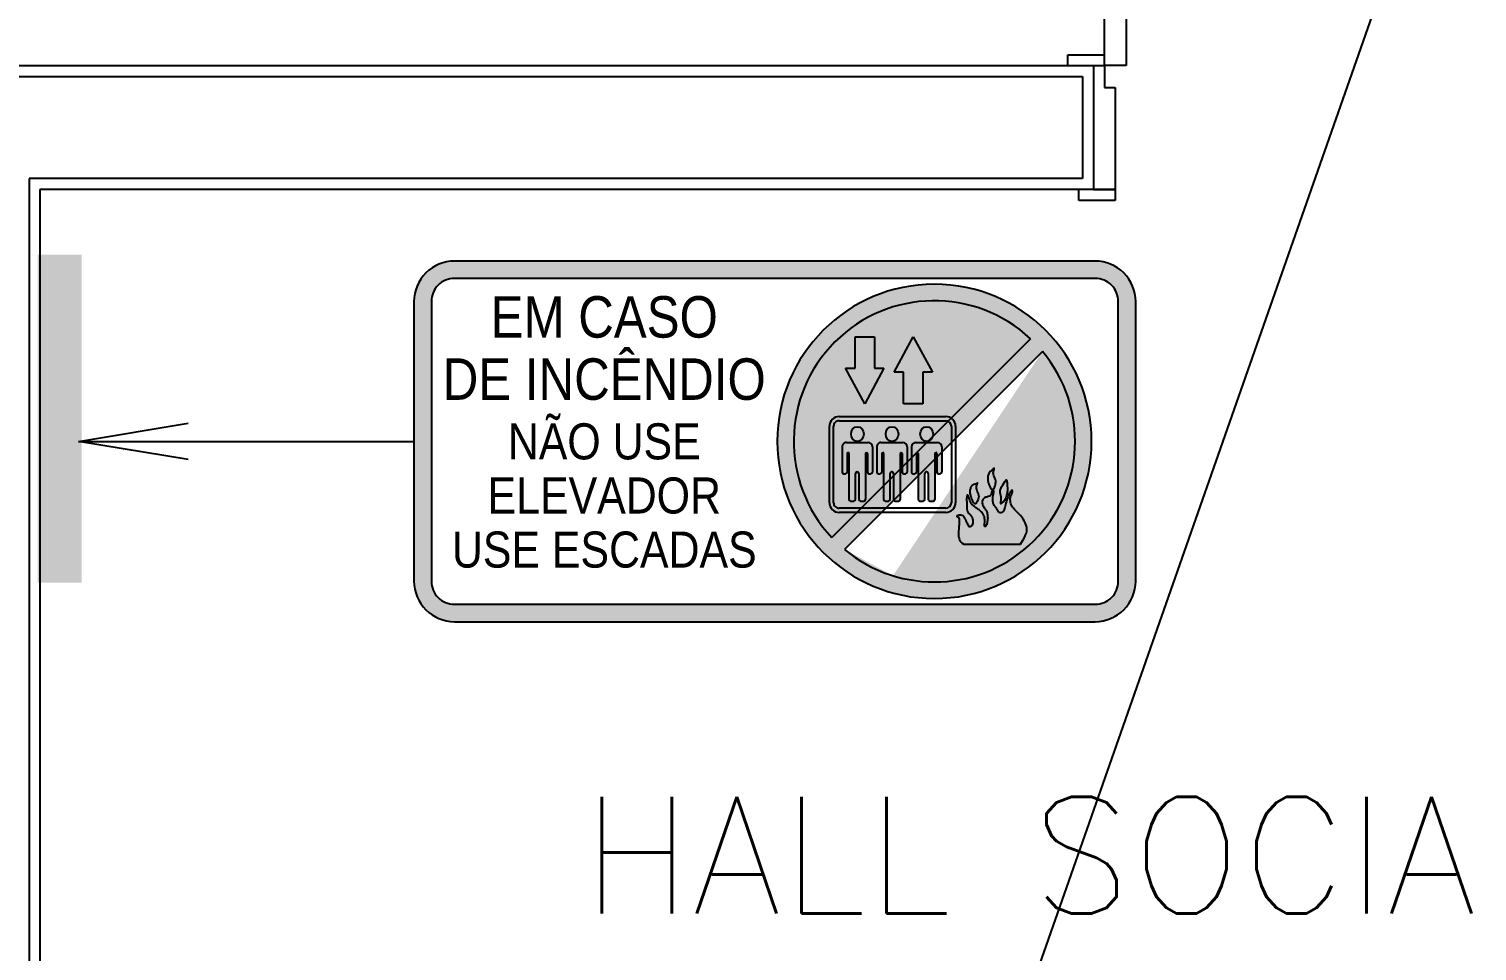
# Model space of a CAD drawing. Header units: millimetres. Extents: x 188.6 to 263.2, y 40.1 to 120.1.
# Drawn here: x 228.294 to 230.28, y 50.837 to 52.102 of the extents above; entities that cross this region are included whole.
import ezdxf
from ezdxf.enums import TextEntityAlignment as Align

# ---------------------------------------------------------------- set-up
doc = ezdxf.new("R2010")
doc.units = ezdxf.units.MM
doc.linetypes.add('XREF_305_306$0$XREF-TIPO$0$HIDDEN2', pattern=[0.1875, 0.125, -0.0625])
for name, color, linetype in [('ARQ', 8, 'Continuous'), ('ARQ-BASE', 8, 'Continuous'), ('INC-HID-TEXTO', 7, 'Continuous'), ('INC-PLACAS', 1, 'Continuous'), ('INC-SINALIZAÇÃO', 88, 'Continuous'), ('INC-TEXTO', 7, 'Continuous')]:
    doc.layers.add(name, color=color, linetype=linetype)
doc.styles.add('60-100', font='romans.shx', dxfattribs={"height": 0.16})
doc.styles.add('60-75', font='romans.shx', dxfattribs={"height": 0.12})
doc.styles.add('HELVETICA', font='arial.ttf', dxfattribs={"height": 0.2})
doc.dimstyles.new('SETAS75', dxfattribs={"dimtxt": 0.16, "dimasz": 0.15, "dimexe": 0.15, "dimexo": 0, "dimgap": 0.1, "dimtad": 1, "dimzin": 10, "dimdsep": 46, "dimtxsty": '60-100', "dimblk1": 'OPEN', "dimblk2": 'OPEN', "dimsah": 1, "dimcen": 0, "dimclrd": 244, "dimclre": 244, "dimclrt": 7, "dimadec": 0, "dimazin": 0, "dimtfac": 1, "dimtix": 1, "dimtmove": 2, "dimatfit": 3, "dimldrblk": 'OPEN', "dimfxl": 0.15, "dimtolj": 1, "dimtzin": 6, "dimarcsym": 0})

# ---------------------------------------------------------------- blocks, each defined once
blk = doc.blocks.new('arq-3pav')
at = {"layer": 'ARQ'}
for p, q in [((24.7103, 11.81), (24.7603, 11.81)), ((24.7103, 11.795), (24.7103, 11.81)), ((21.0203, 11.795), (24.7453, 11.795)), ((21.0353, 11.78), (24.7303, 11.78)), ((24.7103, 11.795), (24.7603, 11.795)), ((24.7303, 11.78), (24.7303, 11.64)), ((24.7453, 11.795), (24.7453, 11.625)), ((24.7453, 11.795), (24.7453, 11.625)), ((24.7603, 11.795), (24.7603, 11.765)), ((24.7603, 11.765), (24.7753, 11.765)), ((24.7753, 11.765), (24.7753, 11.625)), ((23.2853, 11.64), (23.2853, 9.7301)), ((24.7303, 11.64), (23.2853, 11.64)), ((23.3003, 11.625), (23.3003, 9.7451)), ((24.7453, 11.625), (23.3003, 11.625)), ((24.7253, 11.61), (24.7253, 11.625)), ((24.7753, 11.625), (24.7253, 11.625)), ((24.7453, 11.625), (24.7753, 11.625)), ((24.7753, 11.625), (24.7753, 11.61)), ((24.7753, 11.61), (24.7253, 11.61))]:
    blk.add_line(p, q, dxfattribs=at)
blk.add_lwpolyline([(24.7903, 11.795), (24.7603, 11.795), (24.7608, 12.769), (24.7908, 12.769)], close=True, dxfattribs=at)
at = {"layer": 'ARQ', "color": 8, "linetype": 'XREF_305_306$0$XREF-TIPO$0$HIDDEN2'}
blk.add_arc((24.7534, 11.7634), 1.0074, 1.7972, 86.5923, dxfattribs=at)
blk = doc.blocks.new('_OPEN')
at = {"color": 0, "linetype": 'ByBlock'}
for p, q in [((-1, 0.167), (0, 0)), ((0, 0), (-1, -0.167)), ((0, 0), (-1, 0))]:
    blk.add_line(p, q, dxfattribs=at)
blk = doc.blocks.new('PLACA_S4')
at = {"layer": 'INC-PLACAS'}
h = blk.add_hatch(color=10, dxfattribs=at)
h.dxf.hatch_style = 1
h.paths.add_polyline_path([(0.4438, 0.5), (-0.4438, 0.5, 0.414214), (-0.5, 0.4438), (-0.5, 0.0562, 0.414214), (-0.4438, 0), (0.4438, 0, 0.414214), (0.5, 0.0562), (0.5, 0.4438, 0.414214)])
h.paths.add_polyline_path([(0.4438, 0.4759, -0.414214), (0.4759, 0.4438), (0.4759, 0.0562, -0.414214), (0.4438, 0.0241), (-0.4438, 0.0241, -0.414214), (-0.4759, 0.0562), (-0.4759, 0.4438, -0.414214), (-0.4438, 0.4759)], flags=16)
edge = h.paths.add_edge_path(flags=0)
edge.add_ellipse((0.2211, 0.25), major_axis=(0.154, 0.154), ratio=1, start_angle=0, end_angle=360)
edge = h.paths.add_edge_path(flags=0)
edge.add_ellipse((0.2211, 0.25), major_axis=(0.1378, 0.1378), ratio=1, start_angle=1.8767, end_angle=178.1233, ccw=False)
edge.add_line((0.3543, 0.3922), (0.2443, 0.2822))
edge.add_ellipse((0.2369, 0.2709), major_axis=(0.00954, 0.00954), ratio=1, start_angle=-45, end_angle=11.8352, ccw=False)
edge.add_line((0.2504, 0.2709), (0.2504, 0.2542))
edge.add_line((0.2504, 0.2542), (0.3709, 0.3747))
edge.add_ellipse((0.2211, 0.25), major_axis=(0.1378, 0.1378), ratio=1, start_angle=185.2129, end_angle=354.7871, ccw=False)
edge.add_line((0.0964, 0.1002), (0.1477, 0.1515))
edge.add_line((0.1477, 0.1515), (0.1136, 0.1515))
edge.add_line((0.1136, 0.1515), (0.0789, 0.1168))
h.paths.add_polyline_path([(0.1111, 0.3951), (0.1379, 0.3951), (0.1379, 0.3516), (0.1511, 0.3516), (0.1245, 0.3022), (0.0979, 0.3516), (0.1111, 0.3516)], flags=0)
h.paths.add_polyline_path([(0.1918, 0.3951), (0.2184, 0.3457), (0.2052, 0.3457), (0.2052, 0.3022), (0.1784, 0.3022), (0.1784, 0.3457), (0.1652, 0.3457)], flags=0)
edge = h.paths.add_edge_path(flags=0)
edge.add_ellipse((0.0891, 0.2709), major_axis=(0.00545, -0.00545), ratio=1, start_angle=135, end_angle=225, ccw=False)
edge.add_line((0.0891, 0.2786), (0.2369, 0.2786))
edge.add_ellipse((0.2369, 0.2709), major_axis=(0.00545, 0.00545), ratio=1, start_angle=-45, end_angle=45, ccw=False)
edge.add_line((0.2446, 0.2709), (0.2446, 0.165))
edge.add_ellipse((0.2369, 0.165), major_axis=(0.00545, -0.00545), ratio=1, start_angle=315, end_angle=405, ccw=False)
edge.add_line((0.2369, 0.1573), (0.0891, 0.1573))
edge.add_ellipse((0.0891, 0.165), major_axis=(0.00545, 0.00545), ratio=1, start_angle=135, end_angle=225, ccw=False)
edge.add_line((0.0814, 0.165), (0.0814, 0.2709))
edge = h.paths.add_edge_path(flags=0)
edge.add_ellipse((0.1144, 0.2601), major_axis=(0, 0.0102), ratio=0.86313, start_angle=0, end_angle=360)
edge = h.paths.add_edge_path(flags=0)
edge.add_ellipse((0.0991, 0.2426), major_axis=(0.00409, -0.00409), ratio=1, start_angle=135, end_angle=225, ccw=False)
edge.add_line((0.0991, 0.2484), (0.1294, 0.2484))
edge.add_ellipse((0.1294, 0.2426), major_axis=(0.00409, 0.00409), ratio=1, start_angle=-45, end_angle=45, ccw=False)
edge.add_line((0.1352, 0.2426), (0.1352, 0.2075))
edge.add_ellipse((0.1328, 0.2075), major_axis=(0.00164, 0.00164), ratio=1, start_angle=225, end_angle=315, ccw=False)
edge.add_line((0.1328, 0.2052), (0.1306, 0.2052))
edge.add_ellipse((0.1306, 0.2075), major_axis=(0.00164, -0.00164), ratio=1, start_angle=225, end_angle=315, ccw=False)
edge.add_line((0.1282, 0.2075), (0.1282, 0.2334))
edge.add_ellipse((0.1273, 0.2334), major_axis=(0.000654, 0.000654), ratio=1, start_angle=-45, end_angle=45)
edge.add_line((0.1273, 0.2343), (0.1267, 0.2343))
edge.add_ellipse((0.1267, 0.2334), major_axis=(0.000654, -0.000654), ratio=1, start_angle=135, end_angle=225)
edge.add_line((0.1258, 0.2334), (0.1258, 0.1695))
edge.add_ellipse((0.1235, 0.1695), major_axis=(0.00164, -0.00164), ratio=1, start_angle=315, end_angle=405, ccw=False)
edge.add_line((0.1235, 0.1672), (0.1189, 0.1672))
edge.add_ellipse((0.1189, 0.1695), major_axis=(0.00164, -0.00164), ratio=1, start_angle=225, end_angle=315, ccw=False)
edge.add_line((0.1165, 0.1695), (0.1165, 0.2054))
edge.add_ellipse((0.1142, 0.2054), major_axis=(0.00164, 0.00164), ratio=1, start_angle=-45, end_angle=45)
edge.add_line((0.1142, 0.2077), (0.114, 0.2077))
edge.add_ellipse((0.114, 0.2054), major_axis=(0.00164, 0.00164), ratio=1, start_angle=45, end_angle=135)
edge.add_line((0.1117, 0.2054), (0.1117, 0.1695))
edge.add_ellipse((0.1093, 0.1695), major_axis=(0.00164, -0.00164), ratio=1, start_angle=315, end_angle=405, ccw=False)
edge.add_line((0.1093, 0.1672), (0.105, 0.1672))
edge.add_ellipse((0.105, 0.1695), major_axis=(0.00164, -0.00164), ratio=1, start_angle=225, end_angle=315, ccw=False)
edge.add_line((0.1026, 0.1695), (0.1026, 0.2334))
edge.add_ellipse((0.1017, 0.2334), major_axis=(0.000654, 0.000654), ratio=1, start_angle=-45, end_angle=45)
edge.add_line((0.1017, 0.2343), (0.1011, 0.2343))
edge.add_ellipse((0.1011, 0.2334), major_axis=(0.000654, -0.000654), ratio=1, start_angle=135, end_angle=225)
edge.add_line((0.1002, 0.2334), (0.1002, 0.2075))
edge.add_ellipse((0.0979, 0.2075), major_axis=(0.00164, 0.00164), ratio=1, start_angle=225, end_angle=315, ccw=False)
edge.add_line((0.0979, 0.2052), (0.0956, 0.2052))
edge.add_ellipse((0.0956, 0.2075), major_axis=(0.00164, -0.00164), ratio=1, start_angle=225, end_angle=315, ccw=False)
edge.add_line((0.0933, 0.2075), (0.0933, 0.2426))
edge = h.paths.add_edge_path(flags=0)
edge.add_ellipse((0.1624, 0.2601), major_axis=(0, 0.0102), ratio=0.86313, start_angle=0, end_angle=360)
edge = h.paths.add_edge_path(flags=0)
edge.add_ellipse((0.1471, 0.2426), major_axis=(0.00409, -0.00409), ratio=1, start_angle=135, end_angle=225, ccw=False)
edge.add_line((0.1471, 0.2484), (0.1774, 0.2484))
edge.add_ellipse((0.1774, 0.2426), major_axis=(0.00409, -0.00409), ratio=1, start_angle=45, end_angle=135, ccw=False)
edge.add_line((0.1832, 0.2426), (0.1832, 0.2075))
edge.add_ellipse((0.1809, 0.2075), major_axis=(0.00164, 0.00164), ratio=1, start_angle=225, end_angle=315, ccw=False)
edge.add_line((0.1809, 0.2052), (0.1786, 0.2052))
edge.add_ellipse((0.1786, 0.2075), major_axis=(0.00164, -0.00164), ratio=1, start_angle=225, end_angle=315, ccw=False)
edge.add_line((0.1763, 0.2075), (0.1763, 0.2334))
edge.add_ellipse((0.1753, 0.2334), major_axis=(0.000654, 0.000654), ratio=1, start_angle=-45, end_angle=45)
edge.add_line((0.1753, 0.2343), (0.1748, 0.2343))
edge.add_ellipse((0.1748, 0.2334), major_axis=(0.000654, -0.000654), ratio=1, start_angle=135, end_angle=225)
edge.add_line((0.1738, 0.2334), (0.1738, 0.1695))
edge.add_ellipse((0.1715, 0.1695), major_axis=(0.00164, -0.00164), ratio=1, start_angle=315, end_angle=405, ccw=False)
edge.add_line((0.1715, 0.1672), (0.1669, 0.1672))
edge.add_ellipse((0.1669, 0.1695), major_axis=(0.00164, 0.00164), ratio=1, start_angle=135, end_angle=225, ccw=False)
edge.add_line((0.1645, 0.1695), (0.1645, 0.2054))
edge.add_ellipse((0.1622, 0.2054), major_axis=(0.00164, 0.00164), ratio=1, start_angle=-45, end_angle=45)
edge.add_line((0.1622, 0.2077), (0.162, 0.2077))
edge.add_ellipse((0.162, 0.2054), major_axis=(0.00164, -0.00164), ratio=1, start_angle=135, end_angle=225)
edge.add_line((0.1597, 0.2054), (0.1597, 0.1695))
edge.add_ellipse((0.1574, 0.1695), major_axis=(0.00164, 0.00164), ratio=1, start_angle=225, end_angle=315, ccw=False)
edge.add_line((0.1574, 0.1672), (0.153, 0.1672))
edge.add_ellipse((0.153, 0.1695), major_axis=(0.00164, -0.00164), ratio=1, start_angle=225, end_angle=315, ccw=False)
edge.add_line((0.1507, 0.1695), (0.1507, 0.2334))
edge.add_ellipse((0.1497, 0.2334), major_axis=(0.000654, 0.000654), ratio=1, start_angle=-45, end_angle=45)
edge.add_line((0.1497, 0.2343), (0.1492, 0.2343))
edge.add_ellipse((0.1492, 0.2334), major_axis=(0.000654, 0.000654), ratio=1, start_angle=45, end_angle=135)
edge.add_line((0.1482, 0.2334), (0.1482, 0.2075))
edge.add_ellipse((0.1459, 0.2075), major_axis=(0.00164, 0.00164), ratio=1, start_angle=225, end_angle=315, ccw=False)
edge.add_line((0.1459, 0.2052), (0.1436, 0.2052))
edge.add_ellipse((0.1436, 0.2075), major_axis=(0.00164, -0.00164), ratio=1, start_angle=225, end_angle=315, ccw=False)
edge.add_line((0.1413, 0.2075), (0.1413, 0.2426))
edge = h.paths.add_edge_path(flags=0)
edge.add_ellipse((0.2104, 0.2601), major_axis=(0, 0.0102), ratio=0.86313, start_angle=0, end_angle=360)
edge = h.paths.add_edge_path(flags=0)
edge.add_ellipse((0.1951, 0.2426), major_axis=(0.00409, 0.00409), ratio=1, start_angle=45, end_angle=135, ccw=False)
edge.add_line((0.1951, 0.2484), (0.2254, 0.2484))
edge.add_ellipse((0.2254, 0.2426), major_axis=(0.00409, 0.00409), ratio=1, start_angle=-45, end_angle=45, ccw=False)
edge.add_line((0.2312, 0.2426), (0.2312, 0.2075))
edge.add_ellipse((0.2289, 0.2075), major_axis=(0.00164, 0.00164), ratio=1, start_angle=225, end_angle=315, ccw=False)
edge.add_line((0.2289, 0.2052), (0.2266, 0.2052))
edge.add_ellipse((0.2266, 0.2075), major_axis=(0.00164, -0.00164), ratio=1, start_angle=225, end_angle=315, ccw=False)
edge.add_line((0.2243, 0.2075), (0.2243, 0.2334))
edge.add_ellipse((0.2233, 0.2334), major_axis=(0.000654, -0.000654), ratio=1, start_angle=45, end_angle=135)
edge.add_line((0.2233, 0.2343), (0.2228, 0.2343))
edge.add_ellipse((0.2228, 0.2334), major_axis=(0.000654, 0.000654), ratio=1, start_angle=45, end_angle=135)
edge.add_line((0.2218, 0.2334), (0.2218, 0.1695))
edge.add_ellipse((0.2195, 0.1695), major_axis=(0.00164, 0.00164), ratio=1, start_angle=225, end_angle=315, ccw=False)
edge.add_line((0.2195, 0.1672), (0.2149, 0.1672))
edge.add_ellipse((0.2149, 0.1695), major_axis=(0.00164, 0.00164), ratio=1, start_angle=135, end_angle=225, ccw=False)
edge.add_line((0.2126, 0.1695), (0.2126, 0.2054))
edge.add_ellipse((0.2102, 0.2054), major_axis=(0.00164, -0.00164), ratio=1, start_angle=45, end_angle=135)
edge.add_line((0.2102, 0.2077), (0.21, 0.2077))
edge.add_ellipse((0.21, 0.2054), major_axis=(0.00164, -0.00164), ratio=1, start_angle=135, end_angle=225)
edge.add_line((0.2077, 0.2054), (0.2077, 0.1695))
edge.add_ellipse((0.2054, 0.1695), major_axis=(0.00164, -0.00164), ratio=1, start_angle=315, end_angle=405, ccw=False)
edge.add_line((0.2054, 0.1672), (0.201, 0.1672))
edge.add_ellipse((0.201, 0.1695), major_axis=(0.00164, 0.00164), ratio=1, start_angle=135, end_angle=225, ccw=False)
edge.add_line((0.1987, 0.1695), (0.1987, 0.2334))
edge.add_ellipse((0.1977, 0.2334), major_axis=(0.000654, -0.000654), ratio=1, start_angle=45, end_angle=135)
edge.add_line((0.1977, 0.2343), (0.1972, 0.2343))
edge.add_ellipse((0.1972, 0.2334), major_axis=(0.000654, -0.000654), ratio=1, start_angle=135, end_angle=225)
edge.add_line((0.1962, 0.2334), (0.1962, 0.2075))
edge.add_ellipse((0.1939, 0.2075), major_axis=(0.00164, 0.00164), ratio=1, start_angle=225, end_angle=315, ccw=False)
edge.add_line((0.1939, 0.2052), (0.1916, 0.2052))
edge.add_ellipse((0.1916, 0.2075), major_axis=(0.00164, 0.00164), ratio=1, start_angle=135, end_angle=225, ccw=False)
edge.add_line((0.1893, 0.2075), (0.1893, 0.2426))
edge = h.paths.add_edge_path(flags=0)
edge.add_spline(control_points=[(0.2795, 0.1918), (0.2767, 0.1911), (0.273, 0.189), (0.2712, 0.1849), (0.2704, 0.1801), (0.271, 0.1767), (0.2719, 0.1727), (0.273, 0.1696), (0.2753, 0.1647), (0.2776, 0.1634), (0.2779, 0.1631), (0.2781, 0.1633), (0.2788, 0.1639), (0.2794, 0.165), (0.2815, 0.1684), (0.2824, 0.1714), (0.2827, 0.1757), (0.2813, 0.1791), (0.2798, 0.1824), (0.2789, 0.1842), (0.2791, 0.1879), (0.2797, 0.1906), (0.2804, 0.192), (0.2808, 0.1923), (0.2806, 0.1923), (0.2801, 0.1921), (0.2795, 0.1918)], knot_values=[0, 0, 0, 0, 1, 2, 3, 4, 5, 6, 7, 8, 9, 10, 11, 12, 13, 14, 15, 16, 17, 18, 19, 20, 21, 22, 23, 24, 24, 24, 24], degree=3, periodic=0)
edge = h.paths.add_edge_path(flags=0)
edge.add_spline(control_points=[(0.3, 0.1835), (0.299, 0.1846), (0.2977, 0.1874), (0.296, 0.1915), (0.2951, 0.1958), (0.2947, 0.1994), (0.2956, 0.2044), (0.2988, 0.2091), (0.3026, 0.2117)], knot_values=[0, 0, 0, 0, 1, 2, 3, 4, 5, 6, 6, 6, 6], degree=3, periodic=0)
edge.add_spline(control_points=[(0.3026, 0.2117), (0.3034, 0.2124), (0.3042, 0.213), (0.304, 0.2124), (0.3039, 0.2113), (0.3036, 0.2096), (0.3027, 0.2082), (0.3027, 0.2053), (0.3032, 0.2025), (0.3051, 0.1985), (0.3065, 0.1962), (0.3057, 0.1893), (0.305, 0.1876), (0.3037, 0.1846), (0.3017, 0.1833), (0.3008, 0.183), (0.3, 0.1835)], knot_values=[0, 0, 0, 0, 1, 2, 3, 4, 5, 6, 7, 8, 9, 10, 11, 12, 13, 14, 14, 14, 14], degree=3, periodic=0)
edge = h.paths.add_edge_path(flags=0)
edge.add_spline(control_points=[(0.2618, 0.1073), (0.2587, 0.1092), (0.2552, 0.1137), (0.2542, 0.1202), (0.2547, 0.1276), (0.2555, 0.1369), (0.2555, 0.1391), (0.2557, 0.1423), (0.2546, 0.1447), (0.253, 0.1457), (0.2519, 0.1458), (0.2525, 0.1464), (0.255, 0.1482), (0.2601, 0.1476), (0.2619, 0.146), (0.2652, 0.1399), (0.2682, 0.133), (0.2692, 0.1315), (0.2706, 0.1312), (0.2726, 0.1324), (0.274, 0.1348), (0.2746, 0.1384), (0.2742, 0.1431), (0.2723, 0.1466), (0.2693, 0.1497), (0.2666, 0.1524), (0.2659, 0.1565), (0.266, 0.1609), (0.2659, 0.1662), (0.2656, 0.1711), (0.266, 0.1737), (0.2666, 0.1763), (0.2678, 0.1748), (0.2685, 0.1733), (0.2691, 0.1711), (0.2701, 0.1684), (0.2718, 0.1642), (0.2741, 0.1616), (0.2774, 0.1588), (0.282, 0.1557), (0.2858, 0.1526), (0.2887, 0.1499), (0.2898, 0.1466), (0.2908, 0.1428), (0.291, 0.1404), (0.2905, 0.1353), (0.2905, 0.1328), (0.2908, 0.1318), (0.2916, 0.1317), (0.293, 0.1336), (0.2951, 0.14), (0.2949, 0.1469), (0.2938, 0.1526), (0.2915, 0.1556), (0.2881, 0.161), (0.2869, 0.1652), (0.2878, 0.1694), (0.2914, 0.1724), (0.2958, 0.1734), (0.2996, 0.175), (0.3001, 0.1774), (0.3001, 0.1798), (0.3015, 0.1819), (0.3025, 0.1823), (0.303, 0.1827), (0.3031, 0.1827), (0.3032, 0.1821), (0.3033, 0.1796), (0.3029, 0.1771), (0.3022, 0.1725), (0.302, 0.1665), (0.303, 0.1625), (0.3066, 0.1579), (0.3088, 0.1549), (0.3093, 0.1532), (0.3103, 0.1513), (0.3132, 0.1508), (0.3157, 0.152), (0.3182, 0.1547), (0.3193, 0.1617), (0.3225, 0.1718), (0.325, 0.1781), (0.327, 0.1814), (0.3285, 0.1825), (0.3289, 0.1827), (0.3292, 0.1818), (0.3295, 0.18), (0.3286, 0.1775), (0.3268, 0.1741), (0.3258, 0.1696), (0.3275, 0.1608), (0.331, 0.1564), (0.3406, 0.1473), (0.3478, 0.1372), (0.3496, 0.1277), (0.3489, 0.1209), (0.3404, 0.1073)], knot_values=[0.010043, 0.010043, 0.010043, 0.010043, 1.010043, 2.010043, 3.010043, 4.010043, 5.010043, 6.010043, 7.010043, 8.010043, 9.010043, 10.010043, 11.010043, 12.010043, 13.010043, 14.010043, 15.010043, 16.010043, 17.010043, 18.010043, 19.010043, 20.010043, 21.010043, 22.010043, 23.010043, 24.010043, 25.010043, 26.010043, 27.010043, 28.010043, 29.010043, 30.010043, 31.010043, 32.010043, 33.010043, 34.010043, 35.010043, 36.010043, 37.010043, 38.010043, 39.010043, 40.010043, 41.010043, 42.010043, 43.010043, 44.010043, 45.010043, 46.010043, 47.010043, 48.010043, 49.010043, 50.010043, 51.010043, 52.010043, 53.010043, 54.010043, 55.010043, 56.010043, 57.010043, 58.010043, 59.010043, 60.010043, 61.010043, 62.010043, 63.010043, 64.010043, 65.010043, 66.010043, 67.010043, 68.010043, 69.010043, 70.010043, 71.010043, 72.010043, 73.010043, 74.010043, 75.010043, 76.010043, 77.010043, 78.010043, 79.010043, 80.010043, 81.010043, 82.010043, 83.010043, 84.010043, 85.010043, 86.010043, 87.010043, 88.010043, 89.010043, 90.010043, 91.010043, 92.010043, 93.010043, 94, 94, 94, 94], degree=3, periodic=0)
edge.add_line((0.3404, 0.1073), (0.2618, 0.1073))
edge = h.paths.add_edge_path(flags=0)
edge.add_spline(control_points=[(0.3192, 0.1947), (0.3154, 0.1894), (0.3132, 0.185), (0.3118, 0.1814), (0.3129, 0.1769), (0.3138, 0.1726), (0.3138, 0.1696), (0.3136, 0.1675), (0.3129, 0.1652), (0.3128, 0.1626), (0.3153, 0.1647), (0.3191, 0.1688), (0.3214, 0.1749), (0.3224, 0.1817), (0.3221, 0.1879), (0.3218, 0.1929), (0.3215, 0.1948), (0.321, 0.1967), (0.3207, 0.1966), (0.3202, 0.1958), (0.3196, 0.1951), (0.3192, 0.1947)], knot_values=[0, 0, 0, 0, 1, 2, 3, 4, 5, 6, 7, 8, 9, 10, 11, 12, 13, 14, 15, 16, 17, 18, 19, 19, 19, 19], degree=3, periodic=0)
h.paths.add_polyline_path([(-0.4604, 0.0612), (-0.0122, 0.0612), (-0.0122, 0.1388), (-0.4604, 0.1388)], flags=8)
h.paths.add_polyline_path([(-0.4109, 0.1362), (-0.0617, 0.1362), (-0.0617, 0.2138), (-0.4109, 0.2138)], flags=8)
h.paths.add_polyline_path([(-0.3854, 0.2087), (-0.0872, 0.2087), (-0.0872, 0.3014), (-0.3854, 0.3014)], flags=8)
h.paths.add_polyline_path([(-0.4784, 0.2883), (0.0058, 0.2883), (0.0058, 0.3978), (-0.4784, 0.3978)], flags=24)
h.paths.add_polyline_path([(-0.4086, 0.3779), (-0.064, 0.3779), (-0.064, 0.4671), (-0.4086, 0.4671)], flags=8)
h = blk.add_hatch(color=10, dxfattribs=at)
h.dxf.hatch_style = 1
edge = h.paths.add_edge_path()
edge.add_ellipse((0.2211, 0.25), major_axis=(0.1378, 0.1378), ratio=1, start_angle=1.8767, end_angle=178.1233, ccw=False)
edge.add_line((0.3543, 0.3922), (0.1628, 0.2007))
edge.add_line((0.1628, 0.2007), (0.163, 0.1669))
edge.add_line((0.163, 0.1669), (0.3709, 0.3747))
edge.add_ellipse((0.2211, 0.25), major_axis=(0.1378, -0.1378), ratio=1, start_angle=297.8701, end_angle=444.7871, ccw=False)
edge.add_line((0.1637, 0.0638), (0.1639, 0.0399))
edge.add_ellipse((0.2211, 0.25), major_axis=(0.154, -0.154), ratio=1, start_angle=299.7614, end_angle=405)
edge.add_ellipse((0.2211, 0.25), major_axis=(0.154, -0.154), ratio=1, start_angle=45, end_angle=225)
edge.add_ellipse((0.2211, 0.25), major_axis=(0.154, 0.154), ratio=1, start_angle=135, end_angle=209.7614)
edge.add_line((0.1639, 0.0399), (0.1637, 0.0638))
edge.add_ellipse((0.2211, 0.25), major_axis=(0.1378, -0.1378), ratio=1, start_angle=275.2129, end_angle=297.8701, ccw=False)
edge.add_line((0.0964, 0.1002), (0.163, 0.1669))
edge.add_line((0.163, 0.1669), (0.1628, 0.2007))
edge.add_line((0.1628, 0.2007), (0.0789, 0.1168))
h = blk.add_hatch(color=8, dxfattribs=at)
h.dxf.hatch_style = 1
h.paths.add_polyline_path([(0.1245, 0.3022), (0.1511, 0.3516), (0.1379, 0.3516), (0.1379, 0.3951), (0.1111, 0.3951), (0.1111, 0.3516), (0.0979, 0.3516)])
h = blk.add_hatch(color=8, dxfattribs=at)
h.dxf.hatch_style = 1
h.paths.add_polyline_path([(0.1918, 0.3951), (0.1652, 0.3457), (0.1784, 0.3457), (0.1784, 0.3022), (0.2052, 0.3022), (0.2052, 0.3457), (0.2184, 0.3457)])
h = blk.add_hatch(color=8, dxfattribs=at)
h.dxf.hatch_style = 1
edge = h.paths.add_edge_path()
edge.add_ellipse((0.1144, 0.2601), major_axis=(0, -0.0102), ratio=0.86313, start_angle=180, end_angle=540)
edge = h.paths.add_edge_path()
edge.add_ellipse((0.1267, 0.2334), major_axis=(0.000654, -0.000654), ratio=1, start_angle=135, end_angle=225, ccw=False)
edge.add_line((0.1267, 0.2343), (0.1273, 0.2343))
edge.add_ellipse((0.1273, 0.2334), major_axis=(0.000654, 0.000654), ratio=1, start_angle=-45, end_angle=45, ccw=False)
edge.add_line((0.1282, 0.2334), (0.1282, 0.2075))
edge.add_ellipse((0.1306, 0.2075), major_axis=(0.00164, -0.00164), ratio=1, start_angle=225, end_angle=315)
edge.add_line((0.1306, 0.2052), (0.1328, 0.2052))
edge.add_ellipse((0.1328, 0.2075), major_axis=(0.00164, -0.00164), ratio=1, start_angle=315, end_angle=405)
edge.add_line((0.1352, 0.2075), (0.1352, 0.2426))
edge.add_ellipse((0.1294, 0.2426), major_axis=(0.00409, 0.00409), ratio=1, start_angle=-45, end_angle=45)
edge.add_line((0.1294, 0.2484), (0.0991, 0.2484))
edge.add_ellipse((0.0991, 0.2426), major_axis=(0.00409, -0.00409), ratio=1, start_angle=135, end_angle=225)
edge.add_line((0.0933, 0.2426), (0.0933, 0.2075))
edge.add_ellipse((0.0956, 0.2075), major_axis=(0.00164, 0.00164), ratio=1, start_angle=135, end_angle=225)
edge.add_line((0.0956, 0.2052), (0.0979, 0.2052))
edge.add_ellipse((0.0979, 0.2075), major_axis=(0.00164, 0.00164), ratio=1, start_angle=225, end_angle=315)
edge.add_line((0.1002, 0.2075), (0.1002, 0.2334))
edge.add_ellipse((0.1011, 0.2334), major_axis=(0.000654, -0.000654), ratio=1, start_angle=135, end_angle=225, ccw=False)
edge.add_line((0.1011, 0.2343), (0.1017, 0.2343))
edge.add_ellipse((0.1017, 0.2334), major_axis=(0.000654, 0.000654), ratio=1, start_angle=-45, end_angle=45, ccw=False)
edge.add_line((0.1026, 0.2334), (0.1026, 0.1695))
edge.add_ellipse((0.105, 0.1695), major_axis=(0.00164, 0.00164), ratio=1, start_angle=135, end_angle=225)
edge.add_line((0.105, 0.1672), (0.1093, 0.1672))
edge.add_ellipse((0.1093, 0.1695), major_axis=(0.00164, -0.00164), ratio=1, start_angle=315, end_angle=405)
edge.add_line((0.1117, 0.1695), (0.1117, 0.2054))
edge.add_ellipse((0.114, 0.2054), major_axis=(0.00164, 0.00164), ratio=1, start_angle=45, end_angle=135, ccw=False)
edge.add_line((0.114, 0.2077), (0.1142, 0.2077))
edge.add_ellipse((0.1142, 0.2054), major_axis=(0.00164, 0.00164), ratio=1, start_angle=-45, end_angle=45, ccw=False)
edge.add_line((0.1165, 0.2054), (0.1165, 0.1695))
edge.add_ellipse((0.1189, 0.1695), major_axis=(0.00164, -0.00164), ratio=1, start_angle=225, end_angle=315)
edge.add_line((0.1189, 0.1672), (0.1235, 0.1672))
edge.add_ellipse((0.1235, 0.1695), major_axis=(0.00164, -0.00164), ratio=1, start_angle=315, end_angle=405)
edge.add_line((0.1258, 0.1695), (0.1258, 0.2334))
edge = h.paths.add_edge_path()
edge.add_ellipse((0.1624, 0.2601), major_axis=(0, -0.0102), ratio=0.86313, start_angle=180, end_angle=540)
edge = h.paths.add_edge_path()
edge.add_ellipse((0.1774, 0.2426), major_axis=(0.00409, -0.00409), ratio=1, start_angle=45, end_angle=135)
edge.add_line((0.1774, 0.2484), (0.1471, 0.2484))
edge.add_ellipse((0.1471, 0.2426), major_axis=(0.00409, -0.00409), ratio=1, start_angle=135, end_angle=225)
edge.add_line((0.1413, 0.2426), (0.1413, 0.2075))
edge.add_ellipse((0.1436, 0.2075), major_axis=(0.00164, -0.00164), ratio=1, start_angle=225, end_angle=315)
edge.add_line((0.1436, 0.2052), (0.1459, 0.2052))
edge.add_ellipse((0.1459, 0.2075), major_axis=(0.00164, -0.00164), ratio=1, start_angle=315, end_angle=405)
edge.add_line((0.1482, 0.2075), (0.1482, 0.2334))
edge.add_ellipse((0.1492, 0.2334), major_axis=(0.000654, 0.000654), ratio=1, start_angle=45, end_angle=135, ccw=False)
edge.add_line((0.1492, 0.2343), (0.1497, 0.2343))
edge.add_ellipse((0.1497, 0.2334), major_axis=(0.000654, 0.000654), ratio=1, start_angle=-45, end_angle=45, ccw=False)
edge.add_line((0.1507, 0.2334), (0.1507, 0.1695))
edge.add_ellipse((0.153, 0.1695), major_axis=(0.00164, -0.00164), ratio=1, start_angle=225, end_angle=315)
edge.add_line((0.153, 0.1672), (0.1574, 0.1672))
edge.add_ellipse((0.1574, 0.1695), major_axis=(0.00164, 0.00164), ratio=1, start_angle=225, end_angle=315)
edge.add_line((0.1597, 0.1695), (0.1597, 0.2054))
edge.add_ellipse((0.162, 0.2054), major_axis=(0.00164, -0.00164), ratio=1, start_angle=135, end_angle=225, ccw=False)
edge.add_line((0.162, 0.2077), (0.1622, 0.2077))
edge.add_ellipse((0.1622, 0.2054), major_axis=(0.00164, 0.00164), ratio=1, start_angle=-45, end_angle=45, ccw=False)
edge.add_line((0.1645, 0.2054), (0.1645, 0.1695))
edge.add_ellipse((0.1669, 0.1695), major_axis=(0.00164, -0.00164), ratio=1, start_angle=225, end_angle=315)
edge.add_line((0.1669, 0.1672), (0.1715, 0.1672))
edge.add_ellipse((0.1715, 0.1695), major_axis=(0.00164, -0.00164), ratio=1, start_angle=315, end_angle=405)
edge.add_line((0.1738, 0.1695), (0.1738, 0.2334))
edge.add_ellipse((0.1748, 0.2334), major_axis=(0.000654, -0.000654), ratio=1, start_angle=135, end_angle=225, ccw=False)
edge.add_line((0.1748, 0.2343), (0.1753, 0.2343))
edge.add_ellipse((0.1753, 0.2334), major_axis=(0.000654, 0.000654), ratio=1, start_angle=-45, end_angle=45, ccw=False)
edge.add_line((0.1763, 0.2334), (0.1763, 0.2075))
edge.add_ellipse((0.1786, 0.2075), major_axis=(0.00164, 0.00164), ratio=1, start_angle=135, end_angle=225)
edge.add_line((0.1786, 0.2052), (0.1809, 0.2052))
edge.add_ellipse((0.1809, 0.2075), major_axis=(0.00164, -0.00164), ratio=1, start_angle=315, end_angle=405)
edge.add_line((0.1832, 0.2075), (0.1832, 0.2426))
h = blk.add_hatch(color=8, dxfattribs=at)
h.dxf.hatch_style = 1
edge = h.paths.add_edge_path()
edge.add_ellipse((0.2104, 0.2601), major_axis=(0, 0.0102), ratio=0.86313, start_angle=0, end_angle=360)
edge = h.paths.add_edge_path()
edge.add_ellipse((0.2228, 0.2334), major_axis=(0.000654, 0.000654), ratio=1, start_angle=45, end_angle=135, ccw=False)
edge.add_line((0.2228, 0.2343), (0.2233, 0.2343))
edge.add_ellipse((0.2233, 0.2334), major_axis=(0.000654, 0.000654), ratio=1, start_angle=-45, end_angle=45, ccw=False)
edge.add_line((0.2243, 0.2334), (0.2243, 0.2075))
edge.add_ellipse((0.2266, 0.2075), major_axis=(0.00164, 0.00164), ratio=1, start_angle=135, end_angle=225)
edge.add_line((0.2266, 0.2052), (0.2289, 0.2052))
edge.add_ellipse((0.2289, 0.2075), major_axis=(0.00164, -0.00164), ratio=1, start_angle=315, end_angle=405)
edge.add_line((0.2312, 0.2075), (0.2312, 0.2426))
edge.add_ellipse((0.2254, 0.2426), major_axis=(0.00409, 0.00409), ratio=1, start_angle=-45, end_angle=45)
edge.add_line((0.2254, 0.2484), (0.1951, 0.2484))
edge.add_ellipse((0.1951, 0.2426), major_axis=(0.00409, 0.00409), ratio=1, start_angle=45, end_angle=135)
edge.add_line((0.1893, 0.2426), (0.1893, 0.2075))
edge.add_ellipse((0.1916, 0.2075), major_axis=(0.00164, 0.00164), ratio=1, start_angle=135, end_angle=225)
edge.add_line((0.1916, 0.2052), (0.1939, 0.2052))
edge.add_ellipse((0.1939, 0.2075), major_axis=(0.00164, -0.00164), ratio=1, start_angle=315, end_angle=405)
edge.add_line((0.1962, 0.2075), (0.1962, 0.2334))
edge.add_ellipse((0.1972, 0.2334), major_axis=(0.000654, -0.000654), ratio=1, start_angle=135, end_angle=225, ccw=False)
edge.add_line((0.1972, 0.2343), (0.1977, 0.2343))
edge.add_ellipse((0.1977, 0.2334), major_axis=(0.000654, -0.000654), ratio=1, start_angle=45, end_angle=135, ccw=False)
edge.add_line((0.1987, 0.2334), (0.1987, 0.1695))
edge.add_ellipse((0.201, 0.1695), major_axis=(0.00164, 0.00164), ratio=1, start_angle=135, end_angle=225)
edge.add_line((0.201, 0.1672), (0.2054, 0.1672))
edge.add_ellipse((0.2054, 0.1695), major_axis=(0.00164, -0.00164), ratio=1, start_angle=315, end_angle=405)
edge.add_line((0.2077, 0.1695), (0.2077, 0.2054))
edge.add_ellipse((0.21, 0.2054), major_axis=(0.00164, -0.00164), ratio=1, start_angle=135, end_angle=225, ccw=False)
edge.add_line((0.21, 0.2077), (0.2102, 0.2077))
edge.add_ellipse((0.2102, 0.2054), major_axis=(0.00164, -0.00164), ratio=1, start_angle=45, end_angle=135, ccw=False)
edge.add_line((0.2126, 0.2054), (0.2126, 0.1695))
edge.add_ellipse((0.2149, 0.1695), major_axis=(0.00164, 0.00164), ratio=1, start_angle=135, end_angle=225)
edge.add_line((0.2149, 0.1672), (0.2195, 0.1672))
edge.add_ellipse((0.2195, 0.1695), major_axis=(0.00164, -0.00164), ratio=1, start_angle=315, end_angle=405)
edge.add_line((0.2218, 0.1695), (0.2218, 0.2334))
h = blk.add_hatch(color=10, dxfattribs=at)
h.dxf.hatch_style = 1
edge = h.paths.add_edge_path()
edge.add_spline(control_points=[(0.3404, 0.1073), (0.3489, 0.1209), (0.3496, 0.1277), (0.3478, 0.1372), (0.3406, 0.1473), (0.331, 0.1564), (0.3275, 0.1608), (0.3258, 0.1696), (0.3268, 0.1741), (0.3286, 0.1775), (0.3295, 0.18), (0.3292, 0.1818), (0.3289, 0.1827), (0.3285, 0.1825), (0.327, 0.1814), (0.325, 0.1781), (0.3225, 0.1718), (0.3193, 0.1617), (0.3182, 0.1547), (0.3157, 0.152), (0.3132, 0.1508), (0.3103, 0.1513), (0.3093, 0.1532), (0.3088, 0.1549), (0.3066, 0.1579), (0.303, 0.1625), (0.302, 0.1665), (0.3022, 0.1725), (0.3029, 0.1771), (0.3033, 0.1796), (0.3032, 0.1821), (0.3031, 0.1827), (0.303, 0.1827), (0.3025, 0.1823), (0.3015, 0.1819), (0.3001, 0.1798), (0.3001, 0.1774), (0.2996, 0.175), (0.2958, 0.1734), (0.2914, 0.1724), (0.2878, 0.1694), (0.2869, 0.1652), (0.2881, 0.161), (0.2915, 0.1556), (0.2938, 0.1526), (0.2949, 0.1469), (0.2951, 0.14), (0.293, 0.1336), (0.2916, 0.1317), (0.2908, 0.1318), (0.2905, 0.1328), (0.2905, 0.1353), (0.291, 0.1404), (0.2908, 0.1428), (0.2898, 0.1466), (0.2887, 0.1499), (0.2858, 0.1526), (0.282, 0.1557), (0.2774, 0.1588), (0.2741, 0.1616), (0.2718, 0.1642), (0.2701, 0.1684), (0.2691, 0.1711), (0.2685, 0.1733), (0.2678, 0.1748), (0.2666, 0.1763), (0.266, 0.1737), (0.2656, 0.1711), (0.2659, 0.1662), (0.266, 0.1609), (0.2659, 0.1565), (0.2666, 0.1524), (0.2693, 0.1497), (0.2723, 0.1466), (0.2742, 0.1431), (0.2746, 0.1384), (0.274, 0.1348), (0.2726, 0.1324), (0.2706, 0.1312), (0.2692, 0.1315), (0.2682, 0.133), (0.2652, 0.1399), (0.2619, 0.146), (0.2601, 0.1476), (0.255, 0.1482), (0.2525, 0.1464), (0.2519, 0.1458), (0.253, 0.1457), (0.2546, 0.1447), (0.2557, 0.1423), (0.2555, 0.1391), (0.2555, 0.1369), (0.2547, 0.1276), (0.2542, 0.1202), (0.2552, 0.1137), (0.2587, 0.1092), (0.2618, 0.1073)], knot_values=[0.010043, 0.010043, 0.010043, 0.010043, 1, 2, 3, 4, 5, 6, 7, 8, 9, 10, 11, 12, 13, 14, 15, 16, 17, 18, 19, 20, 21, 22, 23, 24, 25, 26, 27, 28, 29, 30, 31, 32, 33, 34, 35, 36, 37, 38, 39, 40, 41, 42, 43, 44, 45, 46, 47, 48, 49, 50, 51, 52, 53, 54, 55, 56, 57, 58, 59, 60, 61, 62, 63, 64, 65, 66, 67, 68, 69, 70, 71, 72, 73, 74, 75, 76, 77, 78, 79, 80, 81, 82, 83, 84, 85, 86, 87, 88, 89, 90, 91, 92, 93, 94, 94, 94, 94], degree=3, periodic=0)
edge.add_line((0.2618, 0.1073), (0.3404, 0.1073))
edge = h.paths.add_edge_path()
edge.add_spline(control_points=[(0.2795, 0.1918), (0.2767, 0.1911), (0.273, 0.189), (0.2712, 0.1849), (0.2704, 0.1801), (0.271, 0.1767), (0.2719, 0.1727), (0.273, 0.1696), (0.2753, 0.1647), (0.2776, 0.1634), (0.2779, 0.1631), (0.2781, 0.1633), (0.2788, 0.1639), (0.2794, 0.165), (0.2815, 0.1684), (0.2824, 0.1714), (0.2827, 0.1757), (0.2813, 0.1791), (0.2798, 0.1824), (0.2789, 0.1842), (0.2791, 0.1879), (0.2797, 0.1906), (0.2804, 0.192), (0.2808, 0.1923), (0.2806, 0.1923), (0.2801, 0.1921), (0.2795, 0.1918)], knot_values=[0, 0, 0, 0, 1, 2, 3, 4, 5, 6, 7, 8, 9, 10, 11, 12, 13, 14, 15, 16, 17, 18, 19, 20, 21, 22, 23, 24, 24, 24, 24], degree=3, periodic=0)
edge = h.paths.add_edge_path()
edge.add_spline(control_points=[(0.3, 0.1835), (0.3008, 0.183), (0.3017, 0.1833), (0.3037, 0.1846), (0.305, 0.1876), (0.3057, 0.1893), (0.3065, 0.1962), (0.3051, 0.1985), (0.3032, 0.2025), (0.3027, 0.2053), (0.3027, 0.2082), (0.3036, 0.2096), (0.3039, 0.2113), (0.304, 0.2124), (0.3042, 0.213), (0.3034, 0.2124), (0.3026, 0.2117)], knot_values=[0, 0, 0, 0, 1, 2, 3, 4, 5, 6, 7, 8, 9, 10, 11, 12, 13, 14, 14, 14, 14], degree=3, periodic=0)
edge.add_spline(control_points=[(0.3026, 0.2117), (0.2988, 0.2091), (0.2956, 0.2044), (0.2947, 0.1994), (0.2951, 0.1958), (0.296, 0.1915), (0.2977, 0.1874), (0.299, 0.1846), (0.3, 0.1835)], knot_values=[0, 0, 0, 0, 1, 2, 3, 4, 5, 6, 6, 6, 6], degree=3, periodic=0)
edge = h.paths.add_edge_path()
edge.add_spline(control_points=[(0.3192, 0.1947), (0.3154, 0.1894), (0.3132, 0.185), (0.3118, 0.1814), (0.3129, 0.1769), (0.3138, 0.1726), (0.3138, 0.1696), (0.3136, 0.1675), (0.3129, 0.1652), (0.3128, 0.1626), (0.3153, 0.1647), (0.3191, 0.1688), (0.3214, 0.1749), (0.3224, 0.1817), (0.3221, 0.1879), (0.3218, 0.1929), (0.3215, 0.1948), (0.321, 0.1967), (0.3207, 0.1966), (0.3202, 0.1958), (0.3196, 0.1951), (0.3192, 0.1947)], knot_values=[0, 0, 0, 0, 1, 2, 3, 4, 5, 6, 7, 8, 9, 10, 11, 12, 13, 14, 15, 16, 17, 18, 19, 19, 19, 19], degree=3, periodic=0)
at = {"layer": 'INC-PLACAS', "color": 10}
for p, q in [((0.3543, 0.3922), (0.0789, 0.1168)), ((0.3709, 0.3747), (0.0964, 0.1002)), ((0.2618, 0.1073), (0.3404, 0.1073))]:
    blk.add_line(p, q, dxfattribs=at)
at = {"layer": 'INC-PLACAS', "color": 8}
for p, q in [((0.1111, 0.3516), (0.1111, 0.3951)), ((0.1111, 0.3951), (0.1379, 0.3951)), ((0.1379, 0.3951), (0.1379, 0.3516)), ((0.1652, 0.3457), (0.1918, 0.3951)), ((0.1918, 0.3951), (0.2184, 0.3457)), ((0.0979, 0.3516), (0.1111, 0.3516)), ((0.1245, 0.3022), (0.0979, 0.3516)), ((0.1511, 0.3516), (0.1245, 0.3022)), ((0.1379, 0.3516), (0.1511, 0.3516)), ((0.1784, 0.3457), (0.1652, 0.3457)), ((0.1784, 0.3022), (0.1784, 0.3457)), ((0.2052, 0.3457), (0.2052, 0.3022)), ((0.2184, 0.3457), (0.2052, 0.3457)), ((0.2052, 0.3022), (0.1784, 0.3022)), ((0.0891, 0.2844), (0.2369, 0.2844)), ((0.0756, 0.165), (0.0756, 0.2709)), ((0.0814, 0.165), (0.0814, 0.2709)), ((0.0891, 0.2786), (0.2369, 0.2786)), ((0.2446, 0.2709), (0.2446, 0.165)), ((0.2504, 0.2709), (0.2504, 0.165)), ((0.0933, 0.2426), (0.0933, 0.2075)), ((0.0991, 0.2484), (0.1294, 0.2484)), ((0.1352, 0.2426), (0.1352, 0.2075)), ((0.1413, 0.2426), (0.1413, 0.2075)), ((0.1471, 0.2484), (0.1774, 0.2484)), ((0.1832, 0.2426), (0.1832, 0.2075)), ((0.1893, 0.2426), (0.1893, 0.2075)), ((0.1951, 0.2484), (0.2254, 0.2484)), ((0.2312, 0.2426), (0.2312, 0.2075)), ((0.1002, 0.2334), (0.1002, 0.2075)), ((0.1011, 0.2343), (0.1017, 0.2343)), ((0.1026, 0.2334), (0.1026, 0.1695)), ((0.1258, 0.2334), (0.1258, 0.1695)), ((0.1267, 0.2343), (0.1273, 0.2343)), ((0.1282, 0.2334), (0.1282, 0.2075)), ((0.1482, 0.2334), (0.1482, 0.2075)), ((0.1492, 0.2343), (0.1497, 0.2343)), ((0.1507, 0.2334), (0.1507, 0.1695)), ((0.1738, 0.2334), (0.1738, 0.1695)), ((0.1748, 0.2343), (0.1753, 0.2343)), ((0.1763, 0.2334), (0.1763, 0.2075)), ((0.1962, 0.2334), (0.1962, 0.2075)), ((0.1972, 0.2343), (0.1977, 0.2343)), ((0.1987, 0.2334), (0.1987, 0.1695)), ((0.2218, 0.2334), (0.2218, 0.1695)), ((0.2228, 0.2343), (0.2233, 0.2343)), ((0.2243, 0.2334), (0.2243, 0.2075)), ((0.0956, 0.2052), (0.0979, 0.2052)), ((0.1117, 0.1695), (0.1117, 0.2054)), ((0.114, 0.2077), (0.1142, 0.2077)), ((0.1165, 0.2054), (0.1165, 0.1695)), ((0.1306, 0.2052), (0.1328, 0.2052)), ((0.1436, 0.2052), (0.1459, 0.2052)), ((0.1597, 0.1695), (0.1597, 0.2054)), ((0.162, 0.2077), (0.1622, 0.2077)), ((0.1645, 0.2054), (0.1645, 0.1695)), ((0.1786, 0.2052), (0.1809, 0.2052)), ((0.1916, 0.2052), (0.1939, 0.2052)), ((0.2077, 0.1695), (0.2077, 0.2054)), ((0.21, 0.2077), (0.2102, 0.2077)), ((0.2126, 0.2054), (0.2126, 0.1695)), ((0.2266, 0.2052), (0.2289, 0.2052)), ((0.105, 0.1672), (0.1093, 0.1672)), ((0.1189, 0.1672), (0.1235, 0.1672)), ((0.153, 0.1672), (0.1574, 0.1672)), ((0.1669, 0.1672), (0.1715, 0.1672)), ((0.201, 0.1672), (0.2054, 0.1672)), ((0.2149, 0.1672), (0.2195, 0.1672)), ((0.2369, 0.1573), (0.0891, 0.1573)), ((0.2369, 0.1515), (0.0891, 0.1515))]:
    blk.add_line(p, q, dxfattribs=at)
at = {"layer": 'INC-PLACAS', "color": 10}
for points in [[(-0.4438, 0.5, 0.414214), (-0.5, 0.4438), (-0.5, 0.0562, 0.414214), (-0.4438, 0), (0.4438, 0, 0.414214), (0.5, 0.0562), (0.5, 0.4438, 0.414214), (0.4438, 0.5)], [(-0.4438, 0.4759, 0.414214), (-0.4759, 0.4438), (-0.4759, 0.0562, 0.414214), (-0.4438, 0.0241), (0.4438, 0.0241, 0.414214), (0.4759, 0.0562), (0.4759, 0.4438, 0.414214), (0.4438, 0.4759)]]:
    blk.add_lwpolyline(points, format="xyb", close=True, dxfattribs=at)
for major_axis, start_param, end_param in [((0.154, 0.154), -0.785398, 5.497787), ((0.1378, 0.1378), 0.032754, 3.108838), ((0.1378, 0.1378), 3.232574, 6.192204)]:
    blk.add_ellipse((0.2211, 0.25), major_axis=major_axis, ratio=1, start_param=start_param, end_param=end_param, dxfattribs=at)
at = {"layer": 'INC-PLACAS', "color": 8}
for centre, major_axis, ratio, start_param, end_param in [((0.0891, 0.2709), (0.00954, -0.00954), 1, 2.356194, 3.926991), ((0.2369, 0.2709), (0.00954, 0.00954), 1, -0.785398, 0.785398), ((0.0891, 0.2709), (0.00545, -0.00545), 1, 2.356194, 3.926991), ((0.1144, 0.2601), (0, 0.0102), 0.86313, 1.570796326799233, 7.853981633978817), ((0.1624, 0.2601), (0, 0.0102), 0.86313, 1.570796326806845, 7.853981633986431), ((0.2104, 0.2601), (0, 0.0102), 0.86313, 1.570796326806845, 7.853981633986431), ((0.2369, 0.2709), (0.00545, 0.00545), 1, -0.785398, 0.785398), ((0.0991, 0.2426), (0.00409, -0.00409), 1, 2.356194, 3.926991), ((0.1294, 0.2426), (0.00409, 0.00409), 1, -0.785398, 0.785398), ((0.1471, 0.2426), (0.00409, -0.00409), 1, 2.356194, 3.926991), ((0.1774, 0.2426), (0.00409, -0.00409), 1, 0.785398, 2.356194), ((0.1951, 0.2426), (0.00409, 0.00409), 1, 0.785398, 2.356194), ((0.2254, 0.2426), (0.00409, 0.00409), 1, -0.785398, 0.785398), ((0.1011, 0.2334), (0.000654, -0.000654), 1, 2.356194, 3.926991), ((0.1017, 0.2334), (0.000654, 0.000654), 1, -0.785398, 0.785398), ((0.1267, 0.2334), (0.000654, -0.000654), 1, 2.356194, 3.926991), ((0.1273, 0.2334), (0.000654, 0.000654), 1, -0.785398, 0.785398), ((0.1492, 0.2334), (0.000654, 0.000654), 1, 0.785398, 2.356194), ((0.1497, 0.2334), (0.000654, 0.000654), 1, -0.785398, 0.785398), ((0.1748, 0.2334), (0.000654, -0.000654), 1, 2.356194, 3.926991), ((0.1753, 0.2334), (0.000654, 0.000654), 1, -0.785398, 0.785398), ((0.1972, 0.2334), (0.000654, -0.000654), 1, 2.356194, 3.926991), ((0.1977, 0.2334), (0.000654, -0.000654), 1, 0.785398, 2.356194), ((0.2228, 0.2334), (0.000654, 0.000654), 1, 0.785398, 2.356194), ((0.2233, 0.2334), (0.000654, -0.000654), 1, 0.785398, 2.356194), ((0.0956, 0.2075), (0.00164, -0.00164), 1, 3.926991, 5.497787), ((0.0979, 0.2075), (0.00164, 0.00164), 1, 3.926991, 5.497787), ((0.114, 0.2054), (0.00164, 0.00164), 1, 0.785398, 2.356194), ((0.1142, 0.2054), (0.00164, 0.00164), 1, -0.785398, 0.785398), ((0.1306, 0.2075), (0.00164, -0.00164), 1, 3.926991, 5.497787), ((0.1328, 0.2075), (0.00164, 0.00164), 1, 3.926991, 5.497787), ((0.1436, 0.2075), (0.00164, -0.00164), 1, 3.926991, 5.497787), ((0.1459, 0.2075), (0.00164, 0.00164), 1, 3.926991, 5.497787), ((0.162, 0.2054), (0.00164, -0.00164), 1, 2.356194, 3.926991), ((0.1622, 0.2054), (0.00164, 0.00164), 1, -0.785398, 0.785398), ((0.1786, 0.2075), (0.00164, -0.00164), 1, 3.926991, 5.497787), ((0.1809, 0.2075), (0.00164, 0.00164), 1, 3.926991, 5.497787), ((0.1916, 0.2075), (0.00164, 0.00164), 1, 2.356194, 3.926991), ((0.1939, 0.2075), (0.00164, 0.00164), 1, 3.926991, 5.497787), ((0.21, 0.2054), (0.00164, -0.00164), 1, 2.356194, 3.926991), ((0.2102, 0.2054), (0.00164, -0.00164), 1, 0.785398, 2.356194), ((0.2266, 0.2075), (0.00164, -0.00164), 1, 3.926991, 5.497787), ((0.2289, 0.2075), (0.00164, 0.00164), 1, 3.926991, 5.497787), ((0.0891, 0.165), (0.00954, 0.00954), 1, 2.356194, 3.926991), ((0.0891, 0.165), (0.00545, 0.00545), 1, 2.356194, 3.926991), ((0.105, 0.1695), (0.00164, -0.00164), 1, 3.926991, 5.497787), ((0.1093, 0.1695), (0.00164, -0.00164), 1, 5.497787, 7.068583), ((0.1189, 0.1695), (0.00164, -0.00164), 1, 3.926991, 5.497787), ((0.1235, 0.1695), (0.00164, -0.00164), 1, 5.497787, 7.068583), ((0.153, 0.1695), (0.00164, -0.00164), 1, 3.926991, 5.497787), ((0.1574, 0.1695), (0.00164, 0.00164), 1, 3.926991, 5.497787), ((0.1669, 0.1695), (0.00164, 0.00164), 1, 2.356194, 3.926991), ((0.1715, 0.1695), (0.00164, -0.00164), 1, 5.497787, 7.068583), ((0.201, 0.1695), (0.00164, 0.00164), 1, 2.356194, 3.926991), ((0.2054, 0.1695), (0.00164, -0.00164), 1, 5.497787, 7.068583), ((0.2149, 0.1695), (0.00164, 0.00164), 1, 2.356194, 3.926991), ((0.2195, 0.1695), (0.00164, 0.00164), 1, 3.926991, 5.497787), ((0.2369, 0.165), (0.00545, -0.00545), 1, 5.497787, 7.068583), ((0.2369, 0.165), (0.00954, -0.00954), 1, 5.497787, 7.068583)]:
    blk.add_ellipse(centre, major_axis=major_axis, ratio=ratio, start_param=start_param, end_param=end_param, dxfattribs=at)
at = {"layer": 'INC-PLACAS', "color": 10}
for points in [[(0.3026, 0.2117), (0.2988, 0.2091), (0.2956, 0.2044), (0.2947, 0.1994), (0.2951, 0.1958), (0.296, 0.1915), (0.2977, 0.1874), (0.299, 0.1846), (0.3, 0.1835)], [(0.3, 0.1835), (0.3008, 0.183), (0.3017, 0.1833), (0.3037, 0.1846), (0.305, 0.1876), (0.3057, 0.1893), (0.3065, 0.1962), (0.3051, 0.1985), (0.3032, 0.2025), (0.3027, 0.2053), (0.3027, 0.2082), (0.3036, 0.2096), (0.3039, 0.2113), (0.304, 0.2124), (0.3042, 0.213), (0.3034, 0.2124), (0.3026, 0.2117)], [(0.2795, 0.1918), (0.2767, 0.1911), (0.273, 0.189), (0.2712, 0.1849), (0.2704, 0.1801), (0.271, 0.1767), (0.2719, 0.1727), (0.273, 0.1696), (0.2753, 0.1647), (0.2776, 0.1634), (0.2779, 0.1631), (0.2781, 0.1633), (0.2788, 0.1639), (0.2794, 0.165), (0.2815, 0.1684), (0.2824, 0.1714), (0.2827, 0.1757), (0.2813, 0.1791), (0.2798, 0.1824), (0.2789, 0.1842), (0.2791, 0.1879), (0.2797, 0.1906), (0.2804, 0.192), (0.2808, 0.1923), (0.2806, 0.1923), (0.2801, 0.1921), (0.2795, 0.1918)], [(0.3192, 0.1947), (0.3154, 0.1894), (0.3132, 0.185), (0.3118, 0.1814), (0.3129, 0.1769), (0.3138, 0.1726), (0.3138, 0.1696), (0.3136, 0.1675), (0.3129, 0.1652), (0.3128, 0.1626), (0.3153, 0.1647), (0.3191, 0.1688), (0.3214, 0.1749), (0.3224, 0.1817), (0.3221, 0.1879), (0.3218, 0.1929), (0.3215, 0.1948), (0.321, 0.1967), (0.3207, 0.1966), (0.3202, 0.1958), (0.3196, 0.1951), (0.3192, 0.1947)]]:
    blk.add_open_spline(points, degree=3, dxfattribs=at)
blk.add_open_spline([(0.3404, 0.1073), (0.3489, 0.1209), (0.3496, 0.1277), (0.3478, 0.1372), (0.3406, 0.1473), (0.331, 0.1564), (0.3275, 0.1608), (0.3258, 0.1696), (0.3268, 0.1741), (0.3286, 0.1775), (0.3295, 0.18), (0.3292, 0.1818), (0.3289, 0.1827), (0.3285, 0.1825), (0.327, 0.1814), (0.325, 0.1781), (0.3225, 0.1718), (0.3193, 0.1617), (0.3182, 0.1547), (0.3157, 0.152), (0.3132, 0.1508), (0.3103, 0.1513), (0.3093, 0.1532), (0.3088, 0.1549), (0.3066, 0.1579), (0.303, 0.1625), (0.302, 0.1665), (0.3022, 0.1725), (0.3029, 0.1771), (0.3033, 0.1796), (0.3032, 0.1821), (0.3031, 0.1827), (0.303, 0.1827), (0.3025, 0.1823), (0.3015, 0.1819), (0.3001, 0.1798), (0.3001, 0.1774), (0.2996, 0.175), (0.2958, 0.1734), (0.2914, 0.1724), (0.2878, 0.1694), (0.2869, 0.1652), (0.2881, 0.161), (0.2915, 0.1556), (0.2938, 0.1526), (0.2949, 0.1469), (0.2951, 0.14), (0.293, 0.1336), (0.2916, 0.1317), (0.2908, 0.1318), (0.2905, 0.1328), (0.2905, 0.1353), (0.291, 0.1404), (0.2908, 0.1428), (0.2898, 0.1466), (0.2887, 0.1499), (0.2858, 0.1526), (0.282, 0.1557), (0.2774, 0.1588), (0.2741, 0.1616), (0.2718, 0.1642), (0.2701, 0.1684), (0.2691, 0.1711), (0.2685, 0.1733), (0.2678, 0.1748), (0.2666, 0.1763), (0.266, 0.1737), (0.2656, 0.1711), (0.2659, 0.1662), (0.266, 0.1609), (0.2659, 0.1565), (0.2666, 0.1524), (0.2693, 0.1497), (0.2723, 0.1466), (0.2742, 0.1431), (0.2746, 0.1384), (0.274, 0.1348), (0.2726, 0.1324), (0.2706, 0.1312), (0.2692, 0.1315), (0.2682, 0.133), (0.2652, 0.1399), (0.2619, 0.146), (0.2601, 0.1476), (0.255, 0.1482), (0.2525, 0.1464), (0.2519, 0.1458), (0.253, 0.1457), (0.2546, 0.1447), (0.2557, 0.1423), (0.2555, 0.1391), (0.2555, 0.1369), (0.2547, 0.1276), (0.2542, 0.1202), (0.2552, 0.1137), (0.2587, 0.1092), (0.2618, 0.1073)], degree=3, knots=[0.010043, 0.010043, 0.010043, 0.010043, 1, 2, 3, 4, 5, 6, 7, 8, 9, 10, 11, 12, 13, 14, 15, 16, 17, 18, 19, 20, 21, 22, 23, 24, 25, 26, 27, 28, 29, 30, 31, 32, 33, 34, 35, 36, 37, 38, 39, 40, 41, 42, 43, 44, 45, 46, 47, 48, 49, 50, 51, 52, 53, 54, 55, 56, 57, 58, 59, 60, 61, 62, 63, 64, 65, 66, 67, 68, 69, 70, 71, 72, 73, 74, 75, 76, 77, 78, 79, 80, 81, 82, 83, 84, 85, 86, 87, 88, 89, 90, 91, 92, 93, 94, 94, 94, 94], dxfattribs=at)
at = {"layer": 'INC-PLACAS', "color": 7, "style": 'HELVETICA', "width": 0.85}
for s, height, p in [('EM CASO', 0.0575, (-0.2363, 0.4225)), ('DE INCÊNDIO', 0.0575, (-0.2363, 0.3363)), ('NÃO USE', 0.05, (-0.2363, 0.25)), ('ELEVADOR', 0.05, (-0.2363, 0.175)), ('USE ESCADAS', 0.05, (-0.2363, 0.1))]:
    blk.add_text(s, height=height, dxfattribs=at).set_placement(p, align=Align.MIDDLE_CENTER)
blk = doc.blocks.new('A$C0ECE51B6')
at = {"layer": 'INC-SINALIZAÇÃO', "color": 119}
blk.add_solid([(0.225, 0.06), (0.225, 0), (-0.225, 0.06), (-0.225, 0)], dxfattribs=at)

msp = doc.modelspace()

# ---------------------------------------------------------------- block references
msp.add_blockref('arq-3pav', (205.0084, 40.2568))

# ---------------------------------------------------------------- next in the draw order: block references
at = {"layer": 'INC-SINALIZAÇÃO', "linetype": 'Continuous', "rotation": 270}
msp.add_blockref('A$C0ECE51B6', (228.3058, 51.5672), dxfattribs=at)
at = {"layer": 'INC-SINALIZAÇÃO', "xscale": 0.99, "yscale": 0.99, "zscale": 0.99}
msp.add_blockref('PLACA_S4', (229.3167, 51.2887), dxfattribs=at)

# ---------------------------------------------------------------- next in the draw order: texts
at = {"layer": 'ARQ-BASE', "color": 8, "style": '60-75'}
msp.add_text('HALL SOCIAL', height=0.16, dxfattribs=at).set_placement((229.0518, 50.8883))

# ---------------------------------------------------------------- next in the draw order: leaders
at = {"layer": 'INC-HID-TEXTO'}
msp.add_leader([(228.9015, 48.5969), (230.506, 53.175), (233.1248, 53.175)], dimstyle='SETAS75', dxfattribs=at)
at = {"layer": 'INC-TEXTO'}
msp.add_leader([(228.3618, 51.5362), (228.8217, 51.5362)], dimstyle='SETAS75', override={"dimtxsty": '60-75'}, dxfattribs=at)

doc.saveas('drawing.dxf')
